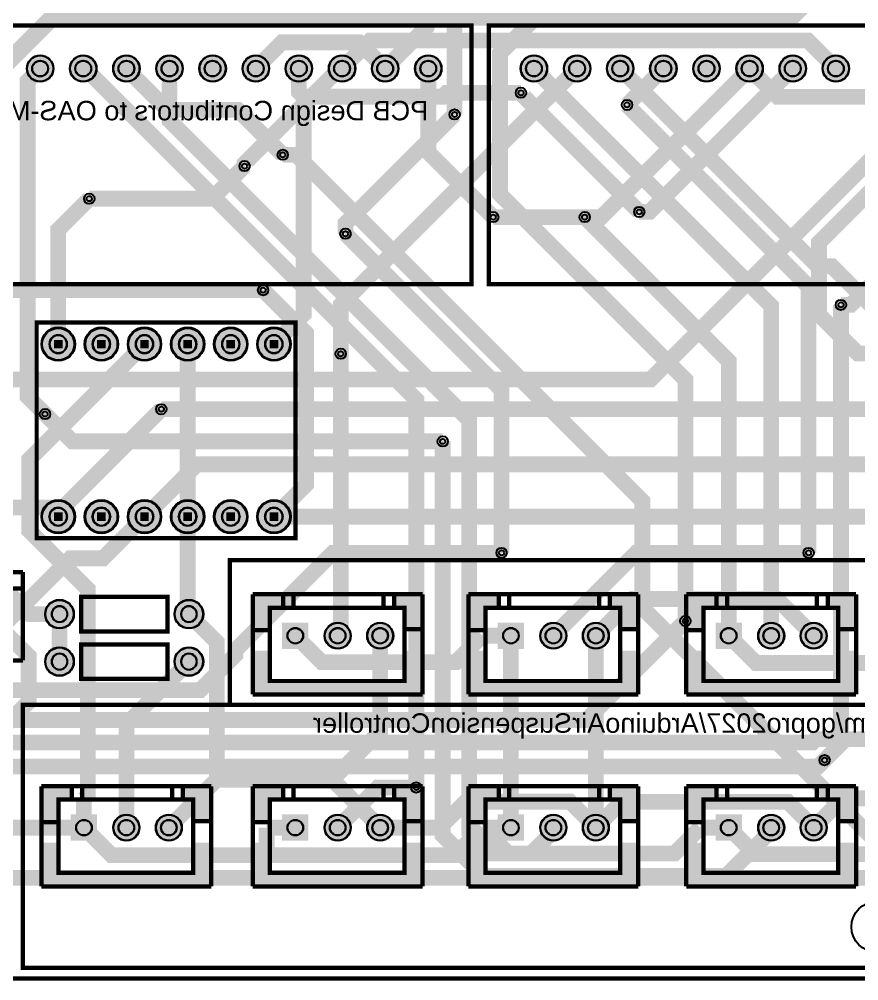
# Model space of a CAD drawing. Header units: millimetres. Extents: x -129 to 154, y 15 to 100.
# Drawn here: x 67.9 to 117.3, y 14.7 to 71.4 of the extents above; entities that cross this region are included whole.
import ezdxf

# ---------------------------------------------------------------- set-up
doc = ezdxf.new("R2010")
doc.units = ezdxf.units.MM
for name, color, linetype, true_color in [('BoardOutLine', 7, 'Continuous', 0xff00ff), ('BottomLayer', 7, 'Continuous', 0x0000ff), ('BottomSolderMaskLayer', 7, 'Continuous', 0xaa00ff), ('Document', 7, 'Continuous', 0xffffff), ('Hole', 7, 'Continuous', 0x222222), ('Multi-Layer', 7, 'Continuous', 0xc0c0c0), ('TopLayer', 7, 'Continuous', 0xff0000), ('TopSilkLayer', 7, 'Continuous', 0xffcc00), ('TopSolderMaskLayer', 7, 'Continuous', 0x800080)]:
    doc.layers.add(name, color=color, linetype=linetype, true_color=true_color)
doc.styles.get("Standard").update_dxf_attribs({"font": 'arial.ttf'})

msp = doc.modelspace()

# ---------------------------------------------------------------- hatches: boundary and pattern name
at = {"layer": 'BottomSolderMaskLayer'}
for points in [[(68.301, 68.453, 1), (69.876, 68.453, 1)], [(70.841, 68.453, 1), (72.416, 68.453, 1)], [(73.381, 68.453, 1), (74.956, 68.453, 1)], [(75.921, 68.453, 1), (77.496, 68.453, 1)], [(78.461, 68.453, 1), (80.036, 68.453, 1)], [(81.001, 68.453, 1), (82.576, 68.453, 1)], [(83.541, 68.453, 1), (85.116, 68.453, 1)], [(86.081, 68.453, 1), (87.656, 68.453, 1)], [(88.621, 68.453, 1), (90.196, 68.453, 1)], [(91.161, 68.453, 1), (92.736, 68.453, 1)], [(97.384, 68.453, 1), (98.959, 68.453, 1)], [(99.924, 68.453, 1), (101.499, 68.453, 1)], [(102.464, 68.453, 1), (104.039, 68.453, 1)], [(105.004, 68.453, 1), (106.579, 68.453, 1)], [(107.544, 68.453, 1), (109.119, 68.453, 1)], [(110.084, 68.453, 1), (111.659, 68.453, 1)], [(112.624, 68.453, 1), (114.199, 68.453, 1)], [(115.164, 68.453, 1), (116.739, 68.453, 1)], [(69.164, 52.223, 1), (71.146, 52.223, 1)], [(71.704, 52.223, 1), (73.686, 52.223, 1)], [(74.244, 52.223, 1), (76.226, 52.223, 1)], [(76.784, 52.223, 1), (78.766, 52.223, 1)], [(79.324, 52.223, 1), (81.306, 52.223, 1)], [(81.864, 52.223, 1), (83.846, 52.223, 1)], [(69.164, 42.062, 1), (71.146, 42.062, 1)], [(71.704, 42.062, 1), (73.686, 42.062, 1)], [(74.244, 42.062, 1), (76.226, 42.062, 1)], [(76.784, 42.062, 1), (78.766, 42.062, 1)], [(79.324, 42.062, 1), (81.306, 42.062, 1)], [(81.864, 42.062, 1), (83.846, 42.062, 1)], [(69.38, 36.322, 1), (71.082, 36.322, 1)], [(77, 36.322, 1), (78.702, 36.322, 1)], [(83.339, 35.827), (84.89, 35.827), (84.89, 34.277), (83.339, 34.277)], [(85.839, 35.052, 1), (87.39, 35.052, 1)], [(88.339, 35.052, 1), (89.89, 35.052, 1)], [(96.039, 35.827), (97.59, 35.827), (97.59, 34.277), (96.039, 34.277)], [(98.539, 35.052, 1), (100.09, 35.052, 1)], [(101.039, 35.052, 1), (102.59, 35.052, 1)], [(108.866, 35.827), (110.417, 35.827), (110.417, 34.277), (108.866, 34.277)], [(111.366, 35.052, 1), (112.917, 35.052, 1)], [(113.866, 35.052, 1), (115.417, 35.052, 1)], [(69.38, 33.528, 1), (71.082, 33.528, 1)], [(77, 33.528, 1), (78.702, 33.528, 1)], [(70.893, 24.524), (72.444, 24.524), (72.444, 22.974), (70.893, 22.974)], [(73.393, 23.749, 1), (74.944, 23.749, 1)], [(75.893, 23.749, 1), (77.444, 23.749, 1)], [(83.338, 24.524), (84.889, 24.524), (84.889, 22.974), (83.338, 22.974)], [(85.839, 23.749, 1), (87.389, 23.749, 1)], [(88.338, 23.749, 1), (89.889, 23.749, 1)], [(96.039, 24.524), (97.59, 24.524), (97.59, 22.974), (96.039, 22.974)], [(98.539, 23.749, 1), (100.09, 23.749, 1)], [(101.039, 23.749, 1), (102.59, 23.749, 1)], [(108.865, 24.524), (110.416, 24.524), (110.416, 22.974), (108.865, 22.974)], [(111.366, 23.749, 1), (112.916, 23.749, 1)], [(113.865, 23.749, 1), (115.416, 23.749, 1)]]:
    msp.add_hatch(color=256, dxfattribs=at).paths.add_polyline_path(points)
at = {"layer": 'Document'}
for points in [[(69.901, 51.969), (70.409, 51.969), (70.409, 52.477), (69.901, 52.477)], [(72.441, 51.969), (72.949, 51.969), (72.949, 52.477), (72.441, 52.477)], [(74.981, 51.969), (75.489, 51.969), (75.489, 52.477), (74.981, 52.477)], [(77.521, 51.969), (78.029, 51.969), (78.029, 52.477), (77.521, 52.477)], [(80.061, 51.969), (80.569, 51.969), (80.569, 52.477), (80.061, 52.477)], [(82.601, 51.969), (83.109, 51.969), (83.109, 52.477), (82.601, 52.477)], [(70.409, 42.317), (69.901, 42.317), (69.901, 41.809), (70.409, 41.809)], [(72.949, 42.317), (72.441, 42.317), (72.441, 41.809), (72.949, 41.809)], [(75.489, 42.317), (74.981, 42.317), (74.981, 41.809), (75.489, 41.809)], [(78.029, 42.317), (77.521, 42.317), (77.521, 41.809), (78.029, 41.809)], [(80.569, 42.317), (80.061, 42.317), (80.061, 41.809), (80.569, 41.809)], [(83.109, 42.317), (82.601, 42.317), (82.601, 41.809), (83.109, 41.809)], [(83.439, 37.465), (81.661, 37.465), (81.661, 35.433), (82.55, 35.433), (82.55, 36.703), (83.439, 36.703)], [(89.916, 37.465), (91.567, 37.465), (91.567, 35.433), (90.551, 35.433), (90.551, 36.703), (89.916, 36.703)], [(96.139, 37.465), (94.361, 37.465), (94.361, 35.433), (95.25, 35.433), (95.25, 36.703), (96.139, 36.703)], [(102.616, 37.465), (104.267, 37.465), (104.267, 35.433), (103.251, 35.433), (103.251, 36.703), (102.616, 36.703)], [(108.966, 37.465), (107.188, 37.465), (107.188, 35.433), (108.077, 35.433), (108.077, 36.703), (108.966, 36.703)], [(115.443, 37.465), (117.094, 37.465), (117.094, 35.433), (116.078, 35.433), (116.078, 36.703), (115.443, 36.703)], [(81.661, 34.163), (81.661, 31.623), (91.567, 31.623), (91.567, 34.163), (90.551, 34.163), (90.551, 32.385), (82.677, 32.385), (82.677, 34.163)], [(94.361, 34.163), (94.361, 31.623), (104.267, 31.623), (104.267, 34.163), (103.251, 34.163), (103.251, 32.385), (95.377, 32.385), (95.377, 34.163)], [(107.188, 34.163), (107.188, 31.623), (117.094, 31.623), (117.094, 34.163), (116.078, 34.163), (116.078, 32.385), (108.204, 32.385), (108.204, 34.163)], [(70.993, 26.162), (69.215, 26.162), (69.215, 24.13), (70.104, 24.13), (70.104, 25.4), (70.993, 25.4)], [(77.47, 26.162), (79.121, 26.162), (79.121, 24.13), (78.105, 24.13), (78.105, 25.4), (77.47, 25.4)], [(83.439, 26.162), (81.661, 26.162), (81.661, 24.13), (82.55, 24.13), (82.55, 25.4), (83.439, 25.4)], [(89.916, 26.162), (91.567, 26.162), (91.567, 24.13), (90.551, 24.13), (90.551, 25.4), (89.916, 25.4)], [(96.139, 26.162), (94.361, 26.162), (94.361, 24.13), (95.25, 24.13), (95.25, 25.4), (96.139, 25.4)], [(102.616, 26.162), (104.267, 26.162), (104.267, 24.13), (103.251, 24.13), (103.251, 25.4), (102.616, 25.4)], [(108.966, 26.162), (107.188, 26.162), (107.188, 24.13), (108.077, 24.13), (108.077, 25.4), (108.966, 25.4)], [(115.443, 26.162), (117.094, 26.162), (117.094, 24.13), (116.078, 24.13), (116.078, 25.4), (115.443, 25.4)], [(69.215, 22.86), (69.215, 20.32), (79.121, 20.32), (79.121, 22.86), (78.105, 22.86), (78.105, 21.082), (70.231, 21.082), (70.231, 22.86)], [(81.661, 22.86), (81.661, 20.32), (91.567, 20.32), (91.567, 22.86), (90.551, 22.86), (90.551, 21.082), (82.677, 21.082), (82.677, 22.86)], [(94.361, 22.86), (94.361, 20.32), (104.267, 20.32), (104.267, 22.86), (103.251, 22.86), (103.251, 21.082), (95.377, 21.082), (95.377, 22.86)], [(107.188, 22.86), (107.188, 20.32), (117.094, 20.32), (117.094, 22.86), (116.078, 22.86), (116.078, 21.082), (108.204, 21.082), (108.204, 22.86)]]:
    msp.add_hatch(color=256, dxfattribs=at).paths.add_polyline_path(points)
at = {"layer": 'Multi-Layer'}
for points in [[(68.326, 68.453, 1), (69.85, 68.453, 1)], [(70.866, 68.453, 1), (72.39, 68.453, 1)], [(73.406, 68.453, 1), (74.93, 68.453, 1)], [(75.946, 68.453, 1), (77.47, 68.453, 1)], [(78.486, 68.453, 1), (80.01, 68.453, 1)], [(81.026, 68.453, 1), (82.55, 68.453, 1)], [(83.566, 68.453, 1), (85.09, 68.453, 1)], [(86.106, 68.453, 1), (87.63, 68.453, 1)], [(88.646, 68.453, 1), (90.17, 68.453, 1)], [(91.186, 68.453, 1), (92.71, 68.453, 1)], [(97.409, 68.453, 1), (98.933, 68.453, 1)], [(99.949, 68.453, 1), (101.473, 68.453, 1)], [(102.489, 68.453, 1), (104.013, 68.453, 1)], [(105.029, 68.453, 1), (106.553, 68.453, 1)], [(107.569, 68.453, 1), (109.093, 68.453, 1)], [(110.109, 68.453, 1), (111.633, 68.453, 1)], [(112.649, 68.453, 1), (114.173, 68.453, 1)], [(115.189, 68.453, 1), (116.713, 68.453, 1)], [(69.215, 52.223, 1), (71.095, 52.223, 1)], [(71.755, 52.223, 1), (73.635, 52.223, 1)], [(74.295, 52.223, 1), (76.175, 52.223, 1)], [(76.835, 52.223, 1), (78.715, 52.223, 1)], [(79.375, 52.223, 1), (81.255, 52.223, 1)], [(81.915, 52.223, 1), (83.795, 52.223, 1)], [(69.215, 42.062, 1), (71.095, 42.062, 1)], [(71.755, 42.062, 1), (73.635, 42.062, 1)], [(74.295, 42.062, 1), (76.175, 42.062, 1)], [(76.835, 42.062, 1), (78.715, 42.062, 1)], [(79.375, 42.062, 1), (81.255, 42.062, 1)], [(81.915, 42.062, 1), (83.795, 42.062, 1)], [(69.406, 36.322, 1), (71.057, 36.322, 1)], [(77.026, 36.322, 1), (78.677, 36.322, 1)], [(83.364, 35.802), (84.864, 35.802), (84.864, 34.302), (83.364, 34.302)], [(85.864, 35.052, 1), (87.364, 35.052, 1)], [(88.364, 35.052, 1), (89.864, 35.052, 1)], [(96.064, 35.802), (97.564, 35.802), (97.564, 34.302), (96.064, 34.302)], [(98.564, 35.052, 1), (100.064, 35.052, 1)], [(101.064, 35.052, 1), (102.564, 35.052, 1)], [(108.891, 35.802), (110.391, 35.802), (110.391, 34.302), (108.891, 34.302)], [(111.391, 35.052, 1), (112.891, 35.052, 1)], [(113.891, 35.052, 1), (115.391, 35.052, 1)], [(69.406, 33.528, 1), (71.057, 33.528, 1)], [(77.026, 33.528, 1), (78.677, 33.528, 1)], [(70.918, 24.499), (72.418, 24.499), (72.418, 22.999), (70.918, 22.999)], [(73.418, 23.749, 1), (74.918, 23.749, 1)], [(75.918, 23.749, 1), (77.418, 23.749, 1)], [(83.364, 24.499), (84.864, 24.499), (84.864, 22.999), (83.364, 22.999)], [(85.864, 23.749, 1), (87.364, 23.749, 1)], [(88.364, 23.749, 1), (89.864, 23.749, 1)], [(96.064, 24.499), (97.564, 24.499), (97.564, 22.999), (96.064, 22.999)], [(98.564, 23.749, 1), (100.064, 23.749, 1)], [(101.064, 23.749, 1), (102.564, 23.749, 1)], [(108.891, 24.499), (110.391, 24.499), (110.391, 22.999), (108.891, 22.999)], [(111.391, 23.749, 1), (112.891, 23.749, 1)], [(113.891, 23.749, 1), (115.391, 23.749, 1)]]:
    msp.add_hatch(color=256, dxfattribs=at).paths.add_polyline_path(points)
at = {"layer": 'TopSolderMaskLayer'}
for points in [[(68.301, 68.453, 1), (69.876, 68.453, 1)], [(70.841, 68.453, 1), (72.416, 68.453, 1)], [(73.381, 68.453, 1), (74.956, 68.453, 1)], [(75.921, 68.453, 1), (77.496, 68.453, 1)], [(78.461, 68.453, 1), (80.036, 68.453, 1)], [(81.001, 68.453, 1), (82.576, 68.453, 1)], [(83.541, 68.453, 1), (85.116, 68.453, 1)], [(86.081, 68.453, 1), (87.656, 68.453, 1)], [(88.621, 68.453, 1), (90.196, 68.453, 1)], [(91.161, 68.453, 1), (92.736, 68.453, 1)], [(97.384, 68.453, 1), (98.959, 68.453, 1)], [(99.924, 68.453, 1), (101.499, 68.453, 1)], [(102.464, 68.453, 1), (104.039, 68.453, 1)], [(105.004, 68.453, 1), (106.579, 68.453, 1)], [(107.544, 68.453, 1), (109.119, 68.453, 1)], [(110.084, 68.453, 1), (111.659, 68.453, 1)], [(112.624, 68.453, 1), (114.199, 68.453, 1)], [(115.164, 68.453, 1), (116.739, 68.453, 1)], [(69.164, 52.223, 1), (71.146, 52.223, 1)], [(71.704, 52.223, 1), (73.686, 52.223, 1)], [(74.244, 52.223, 1), (76.226, 52.223, 1)], [(76.784, 52.223, 1), (78.766, 52.223, 1)], [(79.324, 52.223, 1), (81.306, 52.223, 1)], [(81.864, 52.223, 1), (83.846, 52.223, 1)], [(69.164, 42.062, 1), (71.146, 42.062, 1)], [(71.704, 42.062, 1), (73.686, 42.062, 1)], [(74.244, 42.062, 1), (76.226, 42.062, 1)], [(76.784, 42.062, 1), (78.766, 42.062, 1)], [(79.324, 42.062, 1), (81.306, 42.062, 1)], [(81.864, 42.062, 1), (83.846, 42.062, 1)], [(69.38, 36.322, 1), (71.082, 36.322, 1)], [(77, 36.322, 1), (78.702, 36.322, 1)], [(83.339, 35.827), (84.89, 35.827), (84.89, 34.277), (83.339, 34.277)], [(85.839, 35.052, 1), (87.39, 35.052, 1)], [(88.339, 35.052, 1), (89.89, 35.052, 1)], [(96.039, 35.827), (97.59, 35.827), (97.59, 34.277), (96.039, 34.277)], [(98.539, 35.052, 1), (100.09, 35.052, 1)], [(101.039, 35.052, 1), (102.59, 35.052, 1)], [(108.866, 35.827), (110.417, 35.827), (110.417, 34.277), (108.866, 34.277)], [(111.366, 35.052, 1), (112.917, 35.052, 1)], [(113.866, 35.052, 1), (115.417, 35.052, 1)], [(69.38, 33.528, 1), (71.082, 33.528, 1)], [(77, 33.528, 1), (78.702, 33.528, 1)], [(70.893, 24.524), (72.444, 24.524), (72.444, 22.974), (70.893, 22.974)], [(73.393, 23.749, 1), (74.944, 23.749, 1)], [(75.893, 23.749, 1), (77.444, 23.749, 1)], [(83.338, 24.524), (84.889, 24.524), (84.889, 22.974), (83.338, 22.974)], [(85.839, 23.749, 1), (87.389, 23.749, 1)], [(88.338, 23.749, 1), (89.889, 23.749, 1)], [(96.039, 24.524), (97.59, 24.524), (97.59, 22.974), (96.039, 22.974)], [(98.539, 23.749, 1), (100.09, 23.749, 1)], [(101.039, 23.749, 1), (102.59, 23.749, 1)], [(108.865, 24.524), (110.416, 24.524), (110.416, 22.974), (108.865, 22.974)], [(111.366, 23.749, 1), (112.916, 23.749, 1)], [(113.865, 23.749, 1), (115.416, 23.749, 1)]]:
    msp.add_hatch(color=256, dxfattribs=at).paths.add_polyline_path(points)

# ---------------------------------------------------------------- linework, layer by layer
at = {"layer": 'BoardOutLine', "const_width": 0.254}
msp.add_lwpolyline([(125.73, 14.859), (18.23, 14.859)], dxfattribs=at)
at = {"layer": 'BottomLayer', "const_width": 0.93}
for points in [[(111.76, 80.899), (111.76, 79.136), (108.092, 75.468), (102.29, 75.468), (96.173, 69.351), (96.173, 61.046), (107.089, 50.13), (107.089, 35.919)], [(93.497, 65.749), (93.497, 77.955), (93.401, 78.051)], [(90.17, 77.597), (91.835, 75.933), (91.835, 70.88), (89.408, 68.453)], [(62.261, 61.444), (62.261, 63.849), (69.824, 71.413), (87.923, 71.413), (90.17, 73.66)], [(81.788, 68.453), (83.332, 69.997), (87.864, 69.997), (89.408, 68.453)], [(69.088, 68.453), (68.357, 67.722), (68.357, 49.129), (69.378, 48.108)], [(91.24, 26.114), (91.24, 48.954), (71.74, 68.453), (71.628, 68.453)], [(99.315, 23.749), (99.315, 23.544), (98.003, 22.232), (95.636, 22.232), (94.353, 23.514), (94.353, 47.74), (76.708, 65.385), (76.708, 68.453)], [(86.868, 68.453), (86.717, 68.453), (81.125, 62.862), (81.125, 62.71)], [(95.77, 59.706), (91.948, 63.528), (91.948, 68.453)], [(112.142, 35.052), (112.142, 54.483), (98.171, 68.453)], [(124.715, 35.052), (123.731, 36.036), (123.731, 48.796), (115.713, 56.814), (114.89, 56.814), (103.251, 68.453)], [(110.871, 68.453), (112.532, 66.793), (119.371, 66.793), (121.031, 68.453)], [(104.369, 60.009), (97.404, 66.973), (97.404, 67.028)], [(103.65, 66.312), (114.344, 55.618), (114.344, 39.932)], [(70.231, 36.322), (68.486, 36.322), (64.389, 40.419), (64.389, 63.642)], [(83.379, 63.374), (84.164, 63.374), (104.553, 42.985), (104.553, 36.713), (119.034, 22.232), (123.403, 22.232), (124.715, 23.544), (124.715, 23.749)], [(71.982, 60.79), (70.155, 58.964), (70.155, 52.223)], [(109.641, 35.052), (109.641, 51.222), (101.157, 59.706)], [(87.072, 58.724), (96.26, 49.536), (96.26, 39.932)], [(82.222, 55.399), (84.754, 52.866), (84.754, 43.962), (82.855, 42.063)], [(115.284, 27.724), (116.25, 28.69), (116.25, 54.535)], [(75.235, 52.223), (68.447, 45.434), (68.447, 41.247), (71.894, 37.8), (71.894, 25.655), (71.668, 25.43)], [(77.775, 52.223), (77.775, 42.063)], [(86.793, 51.658), (86.793, 35.231), (86.615, 35.052)], [(70.155, 42.063), (70.155, 42.319), (76.226, 48.39)], [(112.141, 23.749), (112.141, 23.559), (109.484, 20.902), (95.181, 20.902), (92.797, 23.287), (92.797, 46.496)], [(59.269, 22.001), (68.411, 31.143), (68.411, 33.857), (61.722, 40.545)], [(70.231, 36.322), (70.231, 33.528)], [(79.496, 26.577), (79.496, 34.677), (77.851, 36.322)], [(86.286, 26.577), (89.114, 29.405), (89.114, 35.052)], [(96.814, 23.749), (96.814, 35.052)], [(101.814, 23.749), (101.814, 35.052)], [(74.169, 23.749), (74.169, 29.845), (77.851, 33.528)], [(76.668, 23.749), (79.496, 26.577)], [(86.286, 26.577), (79.496, 26.577)], [(89.114, 23.749), (86.286, 26.577)], [(71.668, 23.749), (71.668, 25.43)], [(114.641, 23.749), (113.124, 25.266), (103.331, 25.266), (101.814, 23.749)]]:
    msp.add_lwpolyline(points, dxfattribs=at)
at = {"layer": 'BottomSolderMaskLayer'}
for points in [[(69.619, 52.22), (69.619, 52.225)], [(70.69, 52.22), (70.69, 52.225)], [(72.159, 52.22), (72.159, 52.225)], [(73.23, 52.22), (73.23, 52.225)], [(74.699, 52.22), (74.699, 52.225)], [(75.77, 52.22), (75.77, 52.225)], [(77.239, 52.22), (77.239, 52.225)], [(78.31, 52.22), (78.31, 52.225)], [(79.78, 52.22), (79.78, 52.225)], [(80.85, 52.22), (80.85, 52.225)], [(82.32, 52.22), (82.32, 52.225)], [(83.39, 52.22), (83.39, 52.225)], [(69.619, 42.065), (69.619, 42.06)], [(70.69, 42.065), (70.69, 42.06)], [(72.159, 42.065), (72.159, 42.06)], [(73.23, 42.065), (73.23, 42.06)], [(74.699, 42.065), (74.699, 42.06)], [(75.77, 42.065), (75.77, 42.06)], [(77.239, 42.065), (77.239, 42.06)], [(78.31, 42.065), (78.31, 42.06)], [(79.78, 42.065), (79.78, 42.06)], [(80.85, 42.065), (80.85, 42.06)], [(82.32, 42.065), (82.32, 42.06)], [(83.39, 42.065), (83.39, 42.06)], [(70.229, 36.793), (70.234, 36.793)], [(77.849, 36.793), (77.854, 36.793)], [(70.229, 35.851), (70.234, 35.851)], [(77.849, 35.851), (77.854, 35.851)], [(70.234, 33.999), (70.229, 33.999)], [(77.854, 33.999), (77.849, 33.999)], [(70.234, 33.057), (70.229, 33.057)], [(77.854, 33.057), (77.849, 33.057)]]:
    msp.add_lwpolyline(points, close=True, dxfattribs=at)
for centre, radius in [((69.088, 68.453), 0.787), ((71.628, 68.453), 0.787), ((74.168, 68.453), 0.787), ((76.708, 68.453), 0.787), ((79.248, 68.453), 0.787), ((81.788, 68.453), 0.787), ((84.328, 68.453), 0.787), ((86.868, 68.453), 0.787), ((89.408, 68.453), 0.787), ((91.948, 68.453), 0.787), ((98.171, 68.453), 0.787), ((100.711, 68.453), 0.787), ((103.251, 68.453), 0.787), ((105.791, 68.453), 0.787), ((108.331, 68.453), 0.787), ((110.871, 68.453), 0.787), ((113.411, 68.453), 0.787), ((115.951, 68.453), 0.787), ((69.088, 68.453), 0.472), ((71.628, 68.453), 0.472), ((74.168, 68.453), 0.472), ((76.708, 68.453), 0.472), ((79.248, 68.453), 0.472), ((81.788, 68.453), 0.472), ((84.328, 68.453), 0.472), ((86.868, 68.453), 0.472), ((89.408, 68.453), 0.472), ((91.948, 68.453), 0.472), ((98.171, 68.453), 0.472), ((100.711, 68.453), 0.472), ((103.251, 68.453), 0.472), ((105.791, 68.453), 0.472), ((108.331, 68.453), 0.472), ((110.871, 68.453), 0.472), ((113.411, 68.453), 0.472), ((115.951, 68.453), 0.472), ((70.155, 52.223), 0.991), ((72.695, 52.223), 0.991), ((75.235, 52.223), 0.991), ((77.775, 52.223), 0.991), ((80.315, 52.223), 0.991), ((82.855, 52.223), 0.991), ((70.155, 42.062), 0.991), ((72.695, 42.062), 0.991), ((75.235, 42.062), 0.991), ((77.775, 42.062), 0.991), ((80.315, 42.062), 0.991), ((82.855, 42.062), 0.991), ((70.231, 36.322), 0.851), ((77.851, 36.322), 0.851), ((86.614, 35.052), 0.775), ((89.114, 35.052), 0.775), ((99.314, 35.052), 0.775), ((101.814, 35.052), 0.775), ((112.141, 35.052), 0.775), ((114.641, 35.052), 0.775), ((84.114, 35.052), 0.465), ((86.614, 35.052), 0.465), ((89.114, 35.052), 0.465), ((96.814, 35.052), 0.465), ((99.314, 35.052), 0.465), ((101.814, 35.052), 0.465), ((109.641, 35.052), 0.465), ((112.141, 35.052), 0.465), ((114.641, 35.052), 0.465), ((70.231, 33.528), 0.851), ((77.851, 33.528), 0.851), ((74.168, 23.749), 0.775), ((76.668, 23.749), 0.775), ((86.614, 23.749), 0.775), ((89.114, 23.749), 0.775), ((99.314, 23.749), 0.775), ((101.814, 23.749), 0.775), ((112.141, 23.749), 0.775), ((114.641, 23.749), 0.775), ((71.668, 23.749), 0.465), ((74.168, 23.749), 0.465), ((76.668, 23.749), 0.465), ((84.114, 23.749), 0.465), ((86.614, 23.749), 0.465), ((89.114, 23.749), 0.465), ((96.814, 23.749), 0.465), ((99.314, 23.749), 0.465), ((101.814, 23.749), 0.465), ((109.641, 23.749), 0.465), ((112.141, 23.749), 0.465), ((114.641, 23.749), 0.465)]:
    msp.add_circle(centre, radius, dxfattribs=at)
for centre, radius, start, end in [((70.155, 52.225), 0.535, 360, 540), ((72.695, 52.225), 0.535, 360, 540), ((75.235, 52.225), 0.535, 360, 540), ((77.775, 52.225), 0.535, 360, 540), ((80.315, 52.225), 0.535, 360, 540), ((82.855, 52.225), 0.535, 360, 540), ((70.155, 52.22), 0.535, 540, 360), ((72.695, 52.22), 0.535, 540, 360), ((75.235, 52.22), 0.535, 540, 360), ((77.775, 52.22), 0.535, 540, 360), ((80.315, 52.22), 0.535, 540, 360), ((82.855, 52.22), 0.535, 540, 360), ((70.155, 42.065), 0.535, 360, 180), ((72.695, 42.065), 0.535, 360, 180), ((75.235, 42.065), 0.535, 360, 180), ((77.775, 42.065), 0.535, 360, 180), ((80.315, 42.065), 0.535, 360, 180), ((82.855, 42.065), 0.535, 360, 180), ((70.155, 42.06), 0.535, 180, 360), ((72.695, 42.06), 0.535, 180, 360), ((75.235, 42.06), 0.535, 180, 360), ((77.775, 42.06), 0.535, 180, 360), ((80.315, 42.06), 0.535, 180, 360), ((82.855, 42.06), 0.535, 180, 360), ((70.229, 36.322), 0.471, 450, 270), ((70.234, 36.322), 0.471, 270, 450), ((77.849, 36.322), 0.471, 450, 270), ((77.854, 36.322), 0.471, 270, 450), ((70.229, 33.528), 0.471, 90, 270), ((70.234, 33.528), 0.471, 270, 90), ((77.849, 33.528), 0.471, 90, 270), ((77.854, 33.528), 0.471, 270, 90)]:
    msp.add_arc(centre, radius, start, end, dxfattribs=at)
at = {"layer": 'Hole'}
for centre in [(97.404, 67.028), (103.65, 66.312), (93.497, 65.749), (83.379, 63.374), (81.125, 62.71), (71.982, 60.79), (104.369, 60.009), (95.77, 59.706), (101.157, 59.706), (87.072, 58.724), (82.222, 55.399), (116.25, 54.535), (86.793, 51.658), (69.378, 48.108), (76.226, 48.39), (92.797, 46.496), (96.26, 39.932), (114.344, 39.932), (107.089, 35.919), (115.284, 27.724), (91.24, 26.114)]:
    msp.add_circle(centre, 0.153, dxfattribs=at)
at = {"layer": 'Multi-Layer'}
for points in [[(69.647, 52.22), (69.647, 52.225)], [(70.663, 52.22), (70.663, 52.225)], [(72.187, 52.22), (72.187, 52.225)], [(73.203, 52.22), (73.203, 52.225)], [(74.727, 52.22), (74.727, 52.225)], [(75.743, 52.22), (75.743, 52.225)], [(77.267, 52.22), (77.267, 52.225)], [(78.283, 52.22), (78.283, 52.225)], [(79.807, 52.22), (79.807, 52.225)], [(80.823, 52.22), (80.823, 52.225)], [(82.347, 52.22), (82.347, 52.225)], [(83.363, 52.22), (83.363, 52.225)], [(69.647, 42.065), (69.647, 42.06)], [(70.663, 42.065), (70.663, 42.06)], [(72.187, 42.065), (72.187, 42.06)], [(73.203, 42.065), (73.203, 42.06)], [(74.727, 42.065), (74.727, 42.06)], [(75.743, 42.065), (75.743, 42.06)], [(77.267, 42.065), (77.267, 42.06)], [(78.283, 42.065), (78.283, 42.06)], [(79.807, 42.065), (79.807, 42.06)], [(80.823, 42.065), (80.823, 42.06)], [(82.347, 42.065), (82.347, 42.06)], [(83.363, 42.065), (83.363, 42.06)], [(70.229, 36.779), (70.234, 36.779)], [(77.849, 36.779), (77.854, 36.779)], [(70.229, 35.865), (70.234, 35.865)], [(77.849, 35.865), (77.854, 35.865)], [(70.234, 33.985), (70.229, 33.985)], [(77.854, 33.985), (77.849, 33.985)], [(70.234, 33.071), (70.229, 33.071)], [(77.854, 33.071), (77.849, 33.071)]]:
    msp.add_lwpolyline(points, close=True, dxfattribs=at)
for centre, radius in [((69.088, 68.453), 0.762), ((71.628, 68.453), 0.762), ((74.168, 68.453), 0.762), ((76.708, 68.453), 0.762), ((79.248, 68.453), 0.762), ((81.788, 68.453), 0.762), ((84.328, 68.453), 0.762), ((86.868, 68.453), 0.762), ((89.408, 68.453), 0.762), ((91.948, 68.453), 0.762), ((98.171, 68.453), 0.762), ((100.711, 68.453), 0.762), ((103.251, 68.453), 0.762), ((105.791, 68.453), 0.762), ((108.331, 68.453), 0.762), ((110.871, 68.453), 0.762), ((113.411, 68.453), 0.762), ((115.951, 68.453), 0.762), ((69.088, 68.453), 0.457), ((71.628, 68.453), 0.457), ((74.168, 68.453), 0.457), ((76.708, 68.453), 0.457), ((79.248, 68.453), 0.457), ((81.788, 68.453), 0.457), ((84.328, 68.453), 0.457), ((86.868, 68.453), 0.457), ((89.408, 68.453), 0.457), ((91.948, 68.453), 0.457), ((98.171, 68.453), 0.457), ((100.711, 68.453), 0.457), ((103.251, 68.453), 0.457), ((105.791, 68.453), 0.457), ((108.331, 68.453), 0.457), ((110.871, 68.453), 0.457), ((113.411, 68.453), 0.457), ((115.951, 68.453), 0.457), ((97.404, 67.028), 0.305), ((103.65, 66.312), 0.305), ((93.497, 65.749), 0.305), ((83.379, 63.374), 0.305), ((81.125, 62.71), 0.305), ((71.982, 60.79), 0.305), ((104.369, 60.009), 0.305), ((95.77, 59.706), 0.305), ((101.157, 59.706), 0.305), ((87.072, 58.724), 0.305), ((82.222, 55.399), 0.305), ((116.25, 54.535), 0.305), ((70.155, 52.223), 0.94), ((72.695, 52.223), 0.94), ((75.235, 52.223), 0.94), ((77.775, 52.223), 0.94), ((80.315, 52.223), 0.94), ((82.855, 52.223), 0.94), ((86.793, 51.658), 0.305), ((69.378, 48.108), 0.305), ((76.226, 48.39), 0.305), ((92.797, 46.496), 0.305), ((70.155, 42.062), 0.94), ((72.695, 42.062), 0.94), ((75.235, 42.062), 0.94), ((77.775, 42.062), 0.94), ((80.315, 42.062), 0.94), ((82.855, 42.062), 0.94), ((96.26, 39.932), 0.305), ((114.344, 39.932), 0.305), ((70.231, 36.322), 0.826), ((77.851, 36.322), 0.826), ((86.614, 35.052), 0.75), ((89.114, 35.052), 0.75), ((99.314, 35.052), 0.75), ((101.814, 35.052), 0.75), ((107.089, 35.919), 0.305), ((112.141, 35.052), 0.75), ((114.641, 35.052), 0.75), ((84.114, 35.052), 0.45), ((86.614, 35.052), 0.45), ((89.114, 35.052), 0.45), ((96.814, 35.052), 0.45), ((99.314, 35.052), 0.45), ((101.814, 35.052), 0.45), ((109.641, 35.052), 0.45), ((112.141, 35.052), 0.45), ((114.641, 35.052), 0.45), ((70.231, 33.528), 0.826), ((77.851, 33.528), 0.826), ((115.284, 27.724), 0.305), ((91.24, 26.114), 0.305), ((74.168, 23.749), 0.75), ((76.668, 23.749), 0.75), ((86.614, 23.749), 0.75), ((89.114, 23.749), 0.75), ((99.314, 23.749), 0.75), ((101.814, 23.749), 0.75), ((112.141, 23.749), 0.75), ((114.641, 23.749), 0.75), ((71.668, 23.749), 0.45), ((74.168, 23.749), 0.45), ((76.668, 23.749), 0.45), ((84.114, 23.749), 0.45), ((86.614, 23.749), 0.45), ((89.114, 23.749), 0.45), ((96.814, 23.749), 0.45), ((99.314, 23.749), 0.45), ((101.814, 23.749), 0.45), ((109.641, 23.749), 0.45), ((112.141, 23.749), 0.45), ((114.641, 23.749), 0.45), ((118.364, 17.907), 1.5)]:
    msp.add_circle(centre, radius, dxfattribs=at)
for centre, radius, start, end in [((70.155, 52.225), 0.508, 360, 540), ((72.695, 52.225), 0.508, 360, 540), ((75.235, 52.225), 0.508, 360, 540), ((77.775, 52.225), 0.508, 360, 540), ((80.315, 52.225), 0.508, 360, 540), ((82.855, 52.225), 0.508, 360, 540), ((70.155, 52.22), 0.508, 540, 360), ((72.695, 52.22), 0.508, 540, 360), ((75.235, 52.22), 0.508, 540, 360), ((77.775, 52.22), 0.508, 540, 360), ((80.315, 52.22), 0.508, 540, 360), ((82.855, 52.22), 0.508, 540, 360), ((70.155, 42.065), 0.508, 360, 180), ((72.695, 42.065), 0.508, 360, 180), ((75.235, 42.065), 0.508, 360, 180), ((77.775, 42.065), 0.508, 360, 180), ((80.315, 42.065), 0.508, 360, 180), ((82.855, 42.065), 0.508, 360, 180), ((70.155, 42.06), 0.508, 180, 360), ((72.695, 42.06), 0.508, 180, 360), ((75.235, 42.06), 0.508, 180, 360), ((77.775, 42.06), 0.508, 180, 360), ((80.315, 42.06), 0.508, 180, 360), ((82.855, 42.06), 0.508, 180, 360), ((70.229, 36.322), 0.457, 450, 270), ((70.234, 36.322), 0.457, 270, 450), ((77.849, 36.322), 0.457, 450, 270), ((77.854, 36.322), 0.457, 270, 450), ((70.229, 33.528), 0.457, 90, 270), ((70.234, 33.528), 0.457, 270, 90), ((77.849, 33.528), 0.457, 90, 270), ((77.854, 33.528), 0.457, 270, 90)]:
    msp.add_arc(centre, radius, start, end, dxfattribs=at)
at = {"layer": 'TopLayer', "const_width": 0.93}
for points in [[(99.06, 80.899), (100.811, 82.65), (117.669, 82.65), (121.129, 79.19), (123.479, 79.19), (126.954, 75.714), (128.526, 75.714), (129.901, 74.339), (129.901, 67.603), (116.833, 54.535), (116.25, 54.535)], [(46.101, 44.069), (62.245, 60.212), (62.862, 60.212), (66.009, 63.36), (66.009, 67.729), (69.73, 71.449), (113.359, 71.449), (115.57, 73.66)], [(58.801, 44.069), (64.877, 50.145), (105.033, 50.145), (128.27, 73.382), (128.27, 73.66)], [(86.868, 68.453), (88.515, 70.1), (114.305, 70.1), (115.951, 68.453)], [(83.379, 63.374), (80.726, 66.027), (76.594, 66.027), (74.168, 68.453)], [(84.611, 66.799), (84.328, 67.081), (84.328, 68.453)], [(100.711, 68.453), (86.793, 54.535), (86.793, 51.658)], [(101.157, 59.706), (102.125, 59.706), (110.871, 68.453)], [(105.791, 68.453), (103.65, 66.312)], [(113.411, 68.453), (104.967, 60.009), (104.369, 60.009)], [(117.794, 51.674), (117.237, 51.674), (114.955, 53.956), (114.955, 58.193), (124.723, 67.962)], [(84.611, 66.799), (92.805, 66.799), (93.034, 67.028), (97.404, 67.028)], [(82.855, 52.223), (84.611, 53.978), (84.611, 66.799)], [(93.497, 65.749), (87.072, 59.324), (87.072, 58.724)], [(71.982, 60.79), (79.205, 60.79), (81.125, 62.71)], [(95.77, 59.706), (101.157, 59.706)], [(48.641, 44.069), (59.971, 55.399), (82.222, 55.399)], [(31.125, 54.134), (21.627, 44.637), (21.627, 35.482), (33.36, 23.749), (71.668, 23.749)], [(126.111, 52.645), (127.639, 51.118), (127.639, 43.903), (125.798, 42.063), (82.855, 42.063)], [(76.226, 48.39), (124.356, 48.39), (126.111, 50.145)], [(69.378, 48.108), (70.99, 46.496), (92.797, 46.496)], [(126.111, 45.145), (78.318, 45.145), (75.235, 42.063)], [(70.155, 42.063), (69.614, 42.603), (61.291, 42.603)], [(75.235, 42.063), (72.783, 39.611), (70.861, 39.611), (64.836, 33.585), (33.725, 33.585)], [(77.851, 36.322), (77.775, 36.398), (77.775, 42.063)], [(96.26, 39.932), (86.317, 39.932), (80.6, 34.215), (80.6, 33.93), (78.514, 31.845), (66.675, 31.845)], [(114.344, 39.932), (104.195, 39.932), (99.315, 35.052)], [(114.641, 35.052), (112.478, 37.215), (103.977, 37.215), (101.814, 35.052)], [(107.089, 35.919), (101.261, 30.091), (63.476, 30.091), (61.722, 31.845)], [(95.134, 35.052), (93.577, 33.496), (85.671, 33.496), (84.114, 35.052)], [(96.814, 35.052), (95.134, 35.052)], [(109.641, 35.052), (111.249, 33.445), (118.926, 33.445), (120.534, 35.052)], [(128.57, 28.956), (114.774, 28.956), (114.58, 28.762), (45.12, 28.762), (42.037, 31.845)], [(46.128, 20.32), (47.645, 21.837), (65.624, 21.837), (66.663, 20.798), (126.573, 20.798), (128.752, 22.977), (128.752, 24.504), (125.749, 27.507), (117.796, 27.507)], [(49.486, 27.345), (114.905, 27.345), (115.284, 27.724)], [(86.614, 23.749), (88.979, 26.114), (91.24, 26.114)], [(101.814, 23.749), (100.281, 25.283), (94.154, 25.283), (92.62, 23.749), (89.114, 23.749)], [(127.214, 23.749), (125.485, 25.479), (116.371, 25.479), (114.641, 23.749)], [(71.668, 23.749), (73.292, 22.125), (82.433, 22.125)], [(84.114, 23.749), (82.433, 23.749)], [(82.433, 22.125), (82.433, 23.749)], [(82.433, 22.125), (93.51, 22.125), (95.134, 23.749)], [(96.814, 23.749), (95.134, 23.749)], [(107.96, 23.749), (106.443, 22.232), (96.651, 22.232), (95.134, 23.749)], [(109.641, 23.749), (107.96, 23.749)], [(109.641, 23.749), (111.205, 22.185), (118.97, 22.185), (120.534, 23.749)]]:
    msp.add_lwpolyline(points, dxfattribs=at)
at = {"layer": 'TopSilkLayer', "const_width": 0.254}
for points in [[(94.488, 55.753), (66.421, 55.753), (66.421, 70.993), (94.488, 70.993), (94.488, 55.753)], [(123.571, 55.753), (95.504, 55.753), (95.504, 70.993), (123.571, 70.993), (123.571, 55.753)], [(68.885, 40.793), (84.125, 40.793), (84.125, 53.493), (68.885, 53.493), (68.885, 40.793)], [(80.264, 39.497), (130.429, 39.497), (130.429, 30.988), (80.264, 30.988), (80.264, 39.497)], [(76.581, 35.306), (71.501, 35.306), (71.501, 37.338), (76.581, 37.338), (76.581, 35.306)], [(82.624, 36.703), (90.551, 36.703), (90.551, 32.385), (82.624, 32.385), (82.624, 36.703)], [(95.324, 36.703), (103.251, 36.703), (103.251, 32.385), (95.324, 32.385), (95.324, 36.703)], [(108.151, 36.703), (116.078, 36.703), (116.078, 32.385), (108.151, 32.385), (108.151, 36.703)], [(71.501, 34.544), (76.581, 34.544), (76.581, 32.512), (71.501, 32.512), (71.501, 34.544)], [(68.072, 30.988), (130.429, 30.988), (130.429, 15.494), (68.072, 15.494), (68.072, 30.988)], [(70.178, 25.4), (78.105, 25.4), (78.105, 21.082), (70.178, 21.082), (70.178, 25.4)], [(82.624, 25.4), (90.551, 25.4), (90.551, 21.082), (82.624, 21.082), (82.624, 25.4)], [(95.324, 25.4), (103.251, 25.4), (103.251, 21.082), (95.324, 21.082), (95.324, 25.4)], [(108.151, 25.4), (116.078, 25.4), (116.078, 21.082), (108.151, 21.082), (108.151, 25.4)]]:
    msp.add_lwpolyline(points, close=True, dxfattribs=at)
for points in [[(68.075, 38.795), (65.275, 38.795)], [(68.075, 38.795), (68.075, 33.595)], [(68.075, 37.836), (65.275, 37.836)], [(81.614, 37.492), (91.614, 37.492)], [(81.614, 31.592), (81.614, 37.492)], [(83.399, 37.492), (83.399, 36.703)], [(84.015, 37.492), (84.015, 36.703)], [(89.306, 37.492), (89.306, 36.703)], [(89.941, 37.492), (89.941, 36.703)], [(91.614, 31.592), (91.614, 37.492)], [(94.314, 37.492), (104.314, 37.492)], [(94.314, 31.592), (94.314, 37.492)], [(96.099, 37.492), (96.099, 36.703)], [(96.715, 37.492), (96.715, 36.703)], [(102.006, 37.492), (102.006, 36.703)], [(102.641, 37.492), (102.641, 36.703)], [(104.314, 31.592), (104.314, 37.492)], [(107.141, 37.492), (117.141, 37.492)], [(107.141, 31.592), (107.141, 37.492)], [(108.926, 37.492), (108.926, 36.703)], [(109.542, 37.492), (109.542, 36.703)], [(114.833, 37.492), (114.833, 36.703)], [(115.468, 37.492), (115.468, 36.703)], [(117.141, 31.592), (117.141, 37.492)], [(81.614, 35.376), (82.617, 35.376)], [(90.611, 35.433), (91.614, 35.433)], [(94.314, 35.376), (95.317, 35.376)], [(103.311, 35.433), (104.314, 35.433)], [(107.141, 35.376), (108.144, 35.376)], [(116.138, 35.433), (117.141, 35.433)], [(68.075, 33.595), (65.275, 33.595)], [(81.614, 31.592), (91.614, 31.592)], [(94.314, 31.592), (104.314, 31.592)], [(107.141, 31.592), (117.141, 31.592)], [(69.168, 26.189), (79.168, 26.189)], [(69.168, 20.289), (69.168, 26.189)], [(70.953, 26.189), (70.953, 25.4)], [(71.569, 26.189), (71.569, 25.4)], [(76.86, 26.189), (76.86, 25.4)], [(77.495, 26.189), (77.495, 25.4)], [(79.168, 20.289), (79.168, 26.189)], [(81.614, 26.189), (91.614, 26.189)], [(81.614, 20.289), (81.614, 26.189)], [(83.398, 26.189), (83.398, 25.4)], [(84.015, 26.189), (84.015, 25.4)], [(89.305, 26.189), (89.305, 25.4)], [(89.94, 26.189), (89.94, 25.4)], [(91.614, 20.289), (91.614, 26.189)], [(94.314, 26.189), (104.314, 26.189)], [(94.314, 20.289), (94.314, 26.189)], [(96.099, 26.189), (96.099, 25.4)], [(96.715, 26.189), (96.715, 25.4)], [(102.006, 26.189), (102.006, 25.4)], [(102.641, 26.189), (102.641, 25.4)], [(104.314, 20.289), (104.314, 26.189)], [(107.141, 26.189), (117.141, 26.189)], [(107.141, 20.289), (107.141, 26.189)], [(108.925, 26.189), (108.925, 25.4)], [(109.542, 26.189), (109.542, 25.4)], [(114.833, 26.189), (114.833, 25.4)], [(115.468, 26.189), (115.468, 25.4)], [(117.141, 20.289), (117.141, 26.189)], [(69.168, 24.073), (70.171, 24.073)], [(78.165, 24.13), (79.168, 24.13)], [(81.614, 24.073), (82.617, 24.073)], [(90.611, 24.13), (91.614, 24.13)], [(94.314, 24.073), (95.317, 24.073)], [(103.311, 24.13), (104.314, 24.13)], [(107.141, 24.073), (108.144, 24.073)], [(116.138, 24.13), (117.141, 24.13)], [(69.168, 20.289), (79.168, 20.289)], [(81.614, 20.289), (91.614, 20.289)], [(94.314, 20.289), (104.314, 20.289)], [(107.141, 20.289), (117.141, 20.289)]]:
    msp.add_lwpolyline(points, dxfattribs=at)
at = {"layer": 'TopSolderMaskLayer'}
for points in [[(69.619, 52.22), (69.619, 52.225)], [(70.69, 52.22), (70.69, 52.225)], [(72.159, 52.22), (72.159, 52.225)], [(73.23, 52.22), (73.23, 52.225)], [(74.699, 52.22), (74.699, 52.225)], [(75.77, 52.22), (75.77, 52.225)], [(77.239, 52.22), (77.239, 52.225)], [(78.31, 52.22), (78.31, 52.225)], [(79.78, 52.22), (79.78, 52.225)], [(80.85, 52.22), (80.85, 52.225)], [(82.32, 52.22), (82.32, 52.225)], [(83.39, 52.22), (83.39, 52.225)], [(69.619, 42.065), (69.619, 42.06)], [(70.69, 42.065), (70.69, 42.06)], [(72.159, 42.065), (72.159, 42.06)], [(73.23, 42.065), (73.23, 42.06)], [(74.699, 42.065), (74.699, 42.06)], [(75.77, 42.065), (75.77, 42.06)], [(77.239, 42.065), (77.239, 42.06)], [(78.31, 42.065), (78.31, 42.06)], [(79.78, 42.065), (79.78, 42.06)], [(80.85, 42.065), (80.85, 42.06)], [(82.32, 42.065), (82.32, 42.06)], [(83.39, 42.065), (83.39, 42.06)], [(70.229, 36.793), (70.234, 36.793)], [(77.849, 36.793), (77.854, 36.793)], [(70.229, 35.851), (70.234, 35.851)], [(77.849, 35.851), (77.854, 35.851)], [(70.234, 33.999), (70.229, 33.999)], [(77.854, 33.999), (77.849, 33.999)], [(70.234, 33.057), (70.229, 33.057)], [(77.854, 33.057), (77.849, 33.057)]]:
    msp.add_lwpolyline(points, close=True, dxfattribs=at)
for centre, radius in [((69.088, 68.453), 0.787), ((71.628, 68.453), 0.787), ((74.168, 68.453), 0.787), ((76.708, 68.453), 0.787), ((79.248, 68.453), 0.787), ((81.788, 68.453), 0.787), ((84.328, 68.453), 0.787), ((86.868, 68.453), 0.787), ((89.408, 68.453), 0.787), ((91.948, 68.453), 0.787), ((98.171, 68.453), 0.787), ((100.711, 68.453), 0.787), ((103.251, 68.453), 0.787), ((105.791, 68.453), 0.787), ((108.331, 68.453), 0.787), ((110.871, 68.453), 0.787), ((113.411, 68.453), 0.787), ((115.951, 68.453), 0.787), ((69.088, 68.453), 0.472), ((71.628, 68.453), 0.472), ((74.168, 68.453), 0.472), ((76.708, 68.453), 0.472), ((79.248, 68.453), 0.472), ((81.788, 68.453), 0.472), ((84.328, 68.453), 0.472), ((86.868, 68.453), 0.472), ((89.408, 68.453), 0.472), ((91.948, 68.453), 0.472), ((98.171, 68.453), 0.472), ((100.711, 68.453), 0.472), ((103.251, 68.453), 0.472), ((105.791, 68.453), 0.472), ((108.331, 68.453), 0.472), ((110.871, 68.453), 0.472), ((113.411, 68.453), 0.472), ((115.951, 68.453), 0.472), ((70.155, 52.223), 0.991), ((72.695, 52.223), 0.991), ((75.235, 52.223), 0.991), ((77.775, 52.223), 0.991), ((80.315, 52.223), 0.991), ((82.855, 52.223), 0.991), ((70.155, 42.062), 0.991), ((72.695, 42.062), 0.991), ((75.235, 42.062), 0.991), ((77.775, 42.062), 0.991), ((80.315, 42.062), 0.991), ((82.855, 42.062), 0.991), ((70.231, 36.322), 0.851), ((77.851, 36.322), 0.851), ((86.614, 35.052), 0.775), ((89.114, 35.052), 0.775), ((99.314, 35.052), 0.775), ((101.814, 35.052), 0.775), ((112.141, 35.052), 0.775), ((114.641, 35.052), 0.775), ((84.114, 35.052), 0.465), ((86.614, 35.052), 0.465), ((89.114, 35.052), 0.465), ((96.814, 35.052), 0.465), ((99.314, 35.052), 0.465), ((101.814, 35.052), 0.465), ((109.641, 35.052), 0.465), ((112.141, 35.052), 0.465), ((114.641, 35.052), 0.465), ((70.231, 33.528), 0.851), ((77.851, 33.528), 0.851), ((74.168, 23.749), 0.775), ((76.668, 23.749), 0.775), ((86.614, 23.749), 0.775), ((89.114, 23.749), 0.775), ((99.314, 23.749), 0.775), ((101.814, 23.749), 0.775), ((112.141, 23.749), 0.775), ((114.641, 23.749), 0.775), ((71.668, 23.749), 0.465), ((74.168, 23.749), 0.465), ((76.668, 23.749), 0.465), ((84.114, 23.749), 0.465), ((86.614, 23.749), 0.465), ((89.114, 23.749), 0.465), ((96.814, 23.749), 0.465), ((99.314, 23.749), 0.465), ((101.814, 23.749), 0.465), ((109.641, 23.749), 0.465), ((112.141, 23.749), 0.465), ((114.641, 23.749), 0.465)]:
    msp.add_circle(centre, radius, dxfattribs=at)
for centre, radius, start, end in [((70.155, 52.225), 0.535, 360, 540), ((72.695, 52.225), 0.535, 360, 540), ((75.235, 52.225), 0.535, 360, 540), ((77.775, 52.225), 0.535, 360, 540), ((80.315, 52.225), 0.535, 360, 540), ((82.855, 52.225), 0.535, 360, 540), ((70.155, 52.22), 0.535, 540, 360), ((72.695, 52.22), 0.535, 540, 360), ((75.235, 52.22), 0.535, 540, 360), ((77.775, 52.22), 0.535, 540, 360), ((80.315, 52.22), 0.535, 540, 360), ((82.855, 52.22), 0.535, 540, 360), ((70.155, 42.065), 0.535, 360, 180), ((72.695, 42.065), 0.535, 360, 180), ((75.235, 42.065), 0.535, 360, 180), ((77.775, 42.065), 0.535, 360, 180), ((80.315, 42.065), 0.535, 360, 180), ((82.855, 42.065), 0.535, 360, 180), ((70.155, 42.06), 0.535, 180, 360), ((72.695, 42.06), 0.535, 180, 360), ((75.235, 42.06), 0.535, 180, 360), ((77.775, 42.06), 0.535, 180, 360), ((80.315, 42.06), 0.535, 180, 360), ((82.855, 42.06), 0.535, 180, 360), ((70.229, 36.322), 0.471, 450, 270), ((70.234, 36.322), 0.471, 270, 450), ((77.849, 36.322), 0.471, 450, 270), ((77.854, 36.322), 0.471, 270, 450), ((70.229, 33.528), 0.471, 90, 270), ((70.234, 33.528), 0.471, 270, 90), ((77.849, 33.528), 0.471, 90, 270), ((77.854, 33.528), 0.471, 270, 90)]:
    msp.add_arc(centre, radius, start, end, dxfattribs=at)

# ---------------------------------------------------------------- texts
at = {"layer": 'BottomSilkLayer', "text_generation_flag": 2}
for s, p in [('PCB Design Contibutors to OAS-Man:\\nPaspartuu - esp32 board design\\nAJBugMan - nano board design\\ngopro_2027 - nano & esp32 board design\\nPsychePone - information\\nslewedsilver - information', (91.948, 65.405)), ('github.com/gopro2027/ArduinoAirSuspensionController', (124.206, 29.337))]:
    msp.add_text(s, height=1.143, dxfattribs=at).set_placement(p)

doc.saveas('drawing.dxf')
